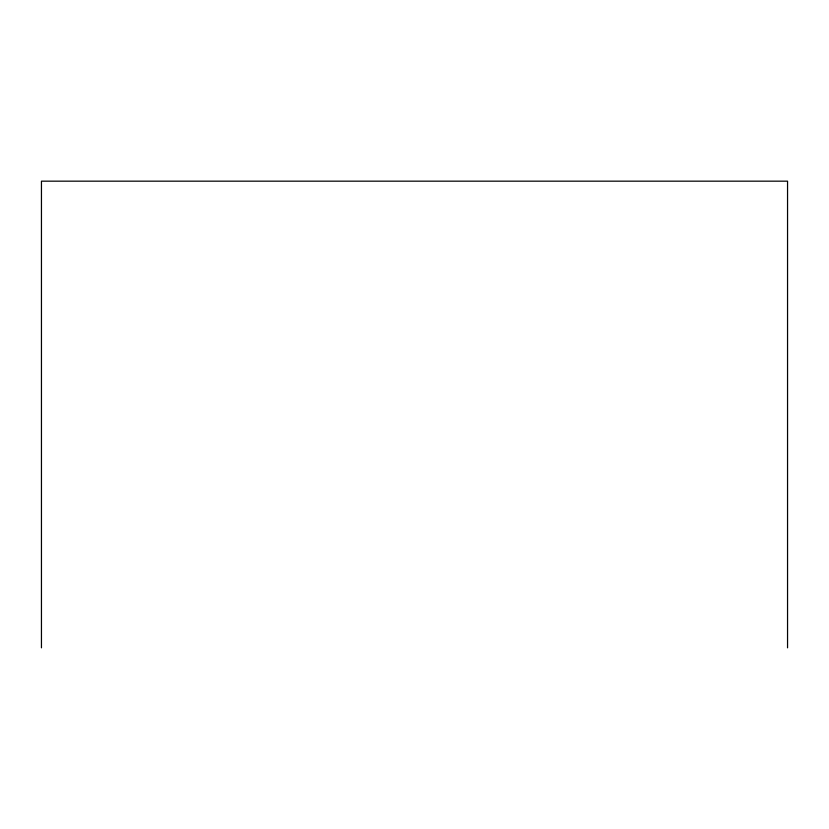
<?xml version="1.0" encoding="UTF-8"?>
<svg xmlns="http://www.w3.org/2000/svg" width="829" height="829" viewBox="0 0 829 829"><rect width="100%" height="100%" fill="white"/><g stroke="black" fill="none" stroke-linecap="round" stroke-linejoin="round"><path stroke-width="1.24" d="M787.55 647.832L787.55 181.168L41.45 181.168L41.45 647.832"/></g></svg>
